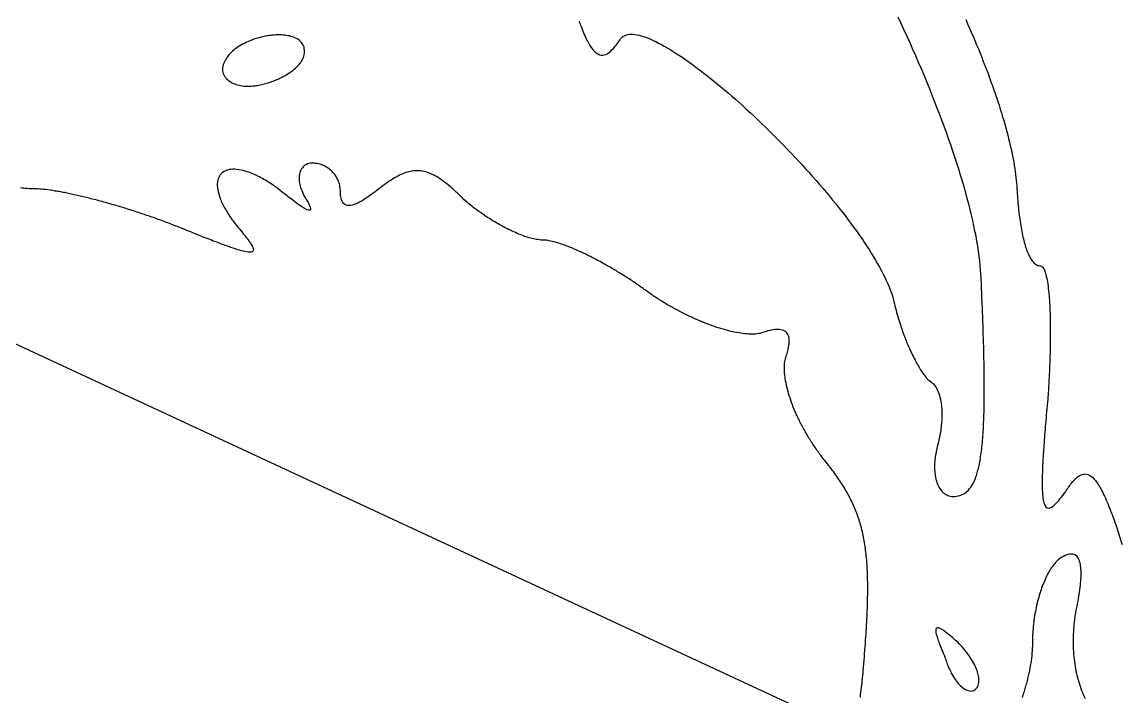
# Model space of a CAD drawing. Header units: metres. Extents: x 0 to 2740, y 0 to 1840.
# Drawn here: x 1705.8 to 2135, y 1031.8 to 1295 of the extents above; entities that cross this region are included whole.
import ezdxf

# ---------------------------------------------------------------- set-up
doc = ezdxf.new("R2010")
doc.units = ezdxf.units.M

msp = doc.modelspace()

# ---------------------------------------------------------------- linework, layer by layer
for points in [[(345.171624, 1800.357584), (2120, 976)], [(1923.002161, 1295.400597), (1923.255487, 1294.872899), (1923.491125, 1294.341625), (1923.708643, 1293.807111), (1923.907609, 1293.269693), (1924.149703, 1292.613598), (1924.447381, 1291.862346), (1924.742875, 1291.13975), (1925.036329, 1290.445714), (1925.327887, 1289.780142), (1925.617693, 1289.142938), (1925.905891, 1288.534006), (1926.192625, 1287.95325), (1926.478039, 1287.400574), (1926.762277, 1286.875882), (1927.045483, 1286.379078), (1927.327801, 1285.910066), (1927.609375, 1285.46875), (1927.890349, 1285.055034), (1928.311, 1284.486), (1928.731111, 1283.978526), (1929.151168, 1283.532288), (1929.571657, 1283.146962), (1929.993064, 1282.822224), (1930.557208, 1282.482928), (1931.125, 1282.25), (1931.697592, 1282.122672), (1932.276136, 1282.100176), (1932.861784, 1282.181744), (1933.455688, 1282.366608), (1934.059, 1282.654), (1934.518351, 1282.936366), (1934.984128, 1283.275648), (1935.456817, 1283.671522), (1935.936904, 1284.123664), (1936.424875, 1284.63175), (1936.921216, 1285.195456), (1937.257, 1285.602), (1937.596864, 1286.033024), (1937.940952, 1286.488432), (1938.289408, 1286.968128), (1938.642376, 1287.472016), (1939, 1288), (1939.323243, 1288.480147), (1939.692344, 1288.901176), (1940.106361, 1289.263969), (1940.564352, 1289.569408), (1941.065375, 1289.818375), (1941.608488, 1290.011752), (1942.192749, 1290.150421), (1942.817216, 1290.235264), (1943.480947, 1290.267163), (1944.183, 1290.247), (1944.922433, 1290.175657), (1945.698304, 1290.054016), (1946.509671, 1289.882959), (1947.355592, 1289.663368), (1948.235125, 1289.396125), (1949.147328, 1289.082112), (1950.091259, 1288.722211), (1951.065976, 1288.317304), (1952.070537, 1287.868273), (1953.104, 1287.376), (1954.165423, 1286.841367), (1955.253864, 1286.265256), (1956.368381, 1285.648549), (1957.508032, 1284.992128), (1958.671875, 1284.296875), (1959.858968, 1283.563672), (1961.068369, 1282.793401), (1962.299136, 1281.986944), (1963.550327, 1281.145183), (1964.821, 1280.269), (1966.110213, 1279.359277), (1967.417024, 1278.416896), (1968.740491, 1277.442739), (1970.079672, 1276.437688), (1971.433625, 1275.402625), (1972.801408, 1274.338432), (1974.182079, 1273.245991), (1975.574696, 1272.126184), (1976.978317, 1270.979893), (1978.392, 1269.808), (1979.814803, 1268.611387), (1981.245784, 1267.390936), (1982.684001, 1266.147529), (1984.128512, 1264.882048), (1985.578375, 1263.595375), (1987.032648, 1262.288392), (1988.490389, 1260.961981), (1989.950656, 1259.617024), (1991.412507, 1258.254403), (1992.875, 1256.875), (1994.337193, 1255.479697), (1995.798144, 1254.069376), (1997.256911, 1252.644919), (1998.712552, 1251.207208), (2000.164125, 1249.757125), (2001.610688, 1248.295552), (2003.051299, 1246.823371), (2004.485016, 1245.341464), (2005.910897, 1243.850713), (2007.328, 1242.352), (2008.735383, 1240.846207), (2010.132104, 1239.334216), (2011.517221, 1237.816909), (2012.889792, 1236.295168), (2014.248875, 1234.769875), (2015.593528, 1233.241912), (2016.922809, 1231.712161), (2018.235776, 1230.181504), (2019.531487, 1228.650823), (2020.809, 1227.121), (2022.067373, 1225.592917), (2023.305664, 1224.067456), (2024.522931, 1222.545499), (2025.718232, 1221.027928), (2026.890625, 1219.515625), (2028.039168, 1218.009472), (2029.162919, 1216.510351), (2030.260936, 1215.019144), (2031.332277, 1213.536733), (2032.376, 1212.064), (2033.391163, 1210.601827), (2034.376824, 1209.151096), (2035.332041, 1207.712689), (2036.255872, 1206.287488), (2037.147375, 1204.876375), (2038.005608, 1203.480232), (2038.829629, 1202.099941), (2039.618496, 1200.736384), (2040.371267, 1199.390443), (2041.087, 1198.063), (2041.764753, 1196.754937), (2042.403584, 1195.467136), (2043.002551, 1194.200479), (2043.560712, 1192.955848), (2044.077125, 1191.734125), (2044.550848, 1190.536192), (2044.980939, 1189.362931), (2045.366456, 1188.215224), (2045.706457, 1187.093953), (2046, 1186), (2046.184744, 1185.160088), (2046.378752, 1184.320704), (2046.581688, 1183.482376), (2046.793216, 1182.645632), (2047.013, 1181.811), (2047.240704, 1180.979008), (2047.475992, 1180.150184), (2047.718528, 1179.325056), (2047.967976, 1178.504152), (2048.224, 1177.688), (2048.486264, 1176.877128), (2048.754432, 1176.072064), (2049.028168, 1175.273336), (2049.307136, 1174.481472), (2049.591, 1173.697), (2049.879424, 1172.920448), (2050.172072, 1172.152344), (2050.468608, 1171.393216), (2050.768696, 1170.643592), (2051.072, 1169.904), (2051.378184, 1169.174968), (2051.686912, 1168.457024), (2051.997848, 1167.750696), (2052.310656, 1167.056512), (2052.625, 1166.375), (2052.940544, 1165.706688), (2053.256952, 1165.052104), (2053.573888, 1164.411776), (2053.891016, 1163.786232), (2054.208, 1163.176), (2054.524504, 1162.581608), (2054.840192, 1162.003584), (2055.154728, 1161.442456), (2055.467776, 1160.898752), (2055.779, 1160.373), (2056.088064, 1159.865728), (2056.394632, 1159.377464), (2056.698368, 1158.908736), (2056.998936, 1158.460072), (2057.296, 1158.032), (2057.589224, 1157.625048), (2058.021125, 1157.055375), (2058.442496, 1156.536192), (2058.852203, 1156.069281), (2059.249112, 1155.656424), (2059.632089, 1155.299403), (2060.1488, 1154.907608), (2060.5808, 1154.602112), (2060.9912, 1154.255144), (2061.38, 1153.868), (2061.7472, 1153.441976), (2062.0928, 1152.978368), (2062.4168, 1152.478472), (2062.7192, 1151.943584), (2063, 1151.375), (2063.2592, 1150.774016), (2063.4968, 1150.141928), (2063.7128, 1149.480032), (2063.9072, 1148.789624), (2064.08, 1148.072), (2064.1832, 1147.579104), (2064.2768, 1147.075072), (2064.3608, 1146.560288), (2064.4352, 1146.035136), (2064.5, 1145.5), (2064.5552, 1144.955264), (2064.6008, 1144.401312), (2064.6368, 1143.838528), (2064.6632, 1143.267296), (2064.68, 1142.688), (2064.6872, 1142.101024), (2064.6848, 1141.506752), (2064.6728, 1140.905568), (2064.6512, 1140.297856), (2064.62, 1139.684), (2064.5792, 1139.064384), (2064.5288, 1138.439392), (2064.4688, 1137.809408), (2064.3992, 1137.174816), (2064.32, 1136.536), (2064.2312, 1135.893344), (2064.1328, 1135.247232), (2064.0248, 1134.598048), (2063.9072, 1133.946176), (2063.78, 1133.292), (2063.6432, 1132.635904), (2063.4968, 1131.978272), (2063.3408, 1131.319488), (2063.1752, 1130.659936), (2063, 1130), (2062.827176, 1129.342456), (2062.668608, 1128.690048), (2062.524152, 1128.043112), (2062.393664, 1127.401984), (2062.277, 1126.767), (2062.174016, 1126.138496), (2062.084568, 1125.516808), (2062.008512, 1124.902272), (2061.945704, 1124.295224), (2061.896, 1123.696), (2061.859256, 1123.104936), (2061.835328, 1122.522368), (2061.824072, 1121.948632), (2061.825344, 1121.384064), (2061.839, 1120.829), (2061.864896, 1120.283776), (2061.902888, 1119.748728), (2061.952832, 1119.224192), (2062.014584, 1118.710504), (2062.088, 1118.208), (2062.219679, 1117.475949), (2062.376792, 1116.770952), (2062.558853, 1116.094143), (2062.765376, 1115.446656), (2062.995875, 1114.829625), (2063.249864, 1114.244184), (2063.526857, 1113.691467), (2063.826368, 1113.172608), (2064.147911, 1112.688741), (2064.491, 1112.241), (2064.855149, 1111.830519), (2065.239872, 1111.458432), (2065.644683, 1111.125873), (2066.069096, 1110.833976), (2066.512625, 1110.583875), (2066.974784, 1110.376704), (2067.455087, 1110.213597), (2067.953048, 1110.095688), (2068.468181, 1110.024111), (2069, 1110), (2069.70804, 1110.023024), (2070.39232, 1110.092992), (2071.05308, 1110.211248), (2071.69056, 1110.379136), (2072.305, 1110.598), (2072.89664, 1110.869184), (2073.46572, 1111.194032), (2074.01248, 1111.573888), (2074.53716, 1112.010096), (2075.04, 1112.504), (2075.52124, 1113.056944), (2075.98112, 1113.670272), (2076.41988, 1114.345328), (2076.83776, 1115.083456), (2077.235, 1115.886), (2077.61184, 1116.754304), (2077.96852, 1117.689712), (2078.139375, 1118.183), (2078.30528, 1118.693568), (2078.466265, 1119.221584), (2078.62236, 1119.767216), (2078.773595, 1120.330632), (2078.92, 1120.912), (2079.061605, 1121.511488), (2079.19844, 1122.129264), (2079.330535, 1122.765496), (2079.45792, 1123.420352), (2079.580625, 1124.094), (2079.69868, 1124.786608), (2079.812115, 1125.498344), (2079.92096, 1126.229376), (2080.025245, 1126.979872), (2080.125, 1127.75), (2080.220255, 1128.539928), (2080.31104, 1129.349824), (2080.397385, 1130.179856), (2080.47932, 1131.030192), (2080.556875, 1131.901), (2080.63008, 1132.792448), (2080.698965, 1133.704704), (2080.76356, 1134.637936), (2080.823895, 1135.592312), (2080.88, 1136.568), (2080.931905, 1137.565168), (2080.97964, 1138.583984), (2081.023235, 1139.624616), (2081.06272, 1140.687232), (2081.098125, 1141.772), (2081.12948, 1142.879088), (2081.156815, 1144.008664), (2081.18016, 1145.160896), (2081.199545, 1146.335952), (2081.215, 1147.534), (2081.226555, 1148.755208), (2081.23424, 1149.999744), (2081.238085, 1151.267776), (2081.23812, 1152.559472), (2081.234375, 1153.875), (2081.22688, 1155.214528), (2081.215665, 1156.578224), (2081.20076, 1157.966256), (2081.182195, 1159.378792), (2081.16, 1160.816), (2081.134205, 1162.278048), (2081.10484, 1163.765104), (2081.071935, 1165.277336), (2081.03552, 1166.814912), (2080.995625, 1168.378), (2080.95228, 1169.966768), (2080.905515, 1171.581384), (2080.85536, 1173.222016), (2080.801845, 1174.888832), (2080.745, 1176.582), (2080.684855, 1178.301688), (2080.62144, 1180.048064), (2080.554785, 1181.821296), (2080.48492, 1183.621552), (2080.411875, 1185.449), (2080.33568, 1187.303808), (2080.256365, 1189.186144), (2080.17396, 1191.096176), (2080.088495, 1193.034072), (2080, 1195), (2079.921194, 1196.671717), (2079.805152, 1198.386136), (2079.652438, 1200.142159), (2079.463616, 1201.938688), (2079.23925, 1203.774625), (2078.979904, 1205.648872), (2078.686142, 1207.560331), (2078.358528, 1209.507904), (2077.997626, 1211.490493), (2077.604, 1213.507), (2077.178214, 1215.556327), (2076.720832, 1217.637376), (2076.232418, 1219.749049), (2075.713536, 1221.890248), (2075.16475, 1224.059875), (2074.586624, 1226.256832), (2073.979722, 1228.480021), (2073.344608, 1230.728344), (2072.681846, 1233.000703), (2071.992, 1235.296), (2071.275634, 1237.613137), (2070.533312, 1239.951016), (2069.765598, 1242.308539), (2068.973056, 1244.684608), (2068.15625, 1247.078125), (2067.315744, 1249.487992), (2066.452102, 1251.913111), (2065.565888, 1254.352384), (2064.657666, 1256.804713), (2063.728, 1259.269), (2062.777454, 1261.744147), (2061.806592, 1264.229056), (2060.815978, 1266.722629), (2059.806176, 1269.223768), (2058.77775, 1271.731375), (2057.731264, 1274.244352), (2056.667282, 1276.761601), (2055.586368, 1279.282024), (2054.489086, 1281.804523), (2053.376, 1284.328), (2052.247674, 1286.851357), (2051.104672, 1289.373496), (2049.947558, 1291.893319), (2048.776896, 1294.409728), (2047.59325, 1296.921625)], [(2074.003474, 1295.948445), (2074.735568, 1294.30804), (2075.45775, 1292.669375), (2076.169792, 1291.03296), (2076.871466, 1289.399305), (2077.562544, 1287.76892), (2078.242798, 1286.142315), (2078.912, 1284.52), (2079.569922, 1282.902485), (2080.216336, 1281.29028), (2080.851014, 1279.683895), (2081.473728, 1278.08384), (2082.08425, 1276.490625), (2082.682352, 1274.90476), (2083.267806, 1273.326755), (2083.840384, 1271.75712), (2084.399858, 1270.196365), (2084.946, 1268.645), (2085.478582, 1267.103535), (2085.997376, 1265.57248), (2086.502154, 1264.052345), (2086.992688, 1262.54364), (2087.46875, 1261.046875), (2087.930112, 1259.56256), (2088.376546, 1258.091205), (2088.807824, 1256.63332), (2089.223718, 1255.189415), (2089.624, 1253.76), (2090.008442, 1252.345585), (2090.376816, 1250.94668), (2090.728894, 1249.563795), (2091.064448, 1248.19744), (2091.38325, 1246.848125), (2091.685072, 1245.51636), (2091.969686, 1244.202655), (2092.236864, 1242.90752), (2092.486378, 1241.631465), (2092.718, 1240.375), (2092.931502, 1239.138635), (2093.126656, 1237.92288), (2093.303234, 1236.728245), (2093.461008, 1235.55524), (2093.59975, 1234.404375), (2093.719232, 1233.27616), (2093.819226, 1232.171105), (2093.899504, 1231.08972), (2093.959838, 1230.032515), (2094, 1229), (2094.0624, 1228.04368), (2094.1296, 1227.09504), (2094.2016, 1226.15456), (2094.2784, 1225.22272), (2094.36, 1224.3), (2094.4464, 1223.38688), (2094.5376, 1222.48384), (2094.6336, 1221.59136), (2094.7344, 1220.70992), (2094.84, 1219.84), (2094.9504, 1218.98208), (2095.0656, 1218.13664), (2095.1856, 1217.30416), (2095.3104, 1216.48512), (2095.44, 1215.68), (2095.5744, 1214.88928), (2095.7136, 1214.11344), (2095.8576, 1213.35296), (2096.0064, 1212.60832), (2096.16, 1211.88), (2096.3184, 1211.16848), (2096.4816, 1210.47424), (2096.6496, 1209.79776), (2096.8224, 1209.13952), (2097, 1208.5), (2097.1824, 1207.87968), (2097.3696, 1207.27904), (2097.5616, 1206.69856), (2097.7584, 1206.13872), (2097.96, 1205.6), (2098.1664, 1205.08288), (2098.3776, 1204.58784), (2098.5936, 1204.11536), (2098.8144, 1203.66592), (2099.1546, 1203.03601), (2099.5056, 1202.46064), (2099.8674, 1201.94143), (2100.24, 1201.48), (2100.6234, 1201.07797), (2101.0176, 1200.73696), (2101.56, 1200.38), (2102.1216, 1200.13824), (2102.7024, 1200.01552), (2103.2364, 1199.97136), (2103.6876, 1199.74512), (2104.11, 1199.3), (2104.4079, 1198.82714), (2104.6896, 1198.23872), (2104.9551, 1197.53798), (2105.1231, 1197.01002), (2105.2839, 1196.43454), (2105.4375, 1195.8125), (2105.5839, 1195.14486), (2105.7231, 1194.43258), (2105.8551, 1193.67662), (2105.9799, 1192.87794), (2106.0975, 1192.0375), (2106.2079, 1191.15626), (2106.3111, 1190.23518), (2106.4071, 1189.27522), (2106.4959, 1188.27734), (2106.5376, 1187.76448), (2106.5775, 1187.2425), (2106.6156, 1186.71152), (2106.6519, 1186.17166), (2106.6864, 1185.62304), (2106.7191, 1185.06578), (2106.75, 1184.5), (2106.7791, 1183.92582), (2106.8064, 1183.34336), (2106.8319, 1182.75274), (2106.8556, 1182.15408), (2106.8775, 1181.5475), (2106.8976, 1180.93312), (2106.9159, 1180.31106), (2106.9324, 1179.68144), (2106.9471, 1179.04438), (2106.96, 1178.4), (2106.9711, 1177.74842), (2106.9804, 1177.08976), (2106.9879, 1176.42414), (2106.9936, 1175.75168), (2106.9975, 1175.0725), (2106.9996, 1174.38672), (2106.9999, 1173.69446), (2106.9984, 1172.99584), (2106.9951, 1172.29098), (2106.99, 1171.58), (2106.9831, 1170.86302), (2106.9744, 1170.14016), (2106.9639, 1169.41154), (2106.9516, 1168.67728), (2106.9375, 1167.9375), (2106.9216, 1167.19232), (2106.9039, 1166.44186), (2106.8844, 1165.68624), (2106.8631, 1164.92558), (2106.84, 1164.16), (2106.8151, 1163.38962), (2106.7884, 1162.61456), (2106.7599, 1161.83494), (2106.7296, 1161.05088), (2106.6975, 1160.2625), (2106.6636, 1159.46992), (2106.6279, 1158.67326), (2106.5904, 1157.87264), (2106.5511, 1157.06818), (2106.51, 1156.26), (2106.4671, 1155.44822), (2106.4224, 1154.63296), (2106.3759, 1153.81434), (2106.3276, 1152.99248), (2106.2775, 1152.1675), (2106.2256, 1151.33952), (2106.1719, 1150.50866), (2106.1164, 1149.67504), (2106.0591, 1148.83878), (2106, 1148), (2105.881504, 1146.720785), (2105.766032, 1145.46308), (2105.653608, 1144.226795), (2105.544256, 1143.01184), (2105.438, 1141.818125), (2105.334864, 1140.64556), (2105.234872, 1139.494055), (2105.138048, 1138.36352), (2105.044416, 1137.253865), (2104.954, 1136.165), (2104.866824, 1135.096835), (2104.782912, 1134.04928), (2104.702288, 1133.022245), (2104.624976, 1132.01564), (2104.551, 1131.029375), (2104.480384, 1130.06336), (2104.413152, 1129.117505), (2104.349328, 1128.19172), (2104.288936, 1127.285915), (2104.232, 1126.4), (2104.178544, 1125.533885), (2104.128592, 1124.68748), (2104.082168, 1123.860695), (2104.039296, 1123.05344), (2104, 1122.265625), (2103.964304, 1121.49716), (2103.932232, 1120.747955), (2103.903808, 1120.01792), (2103.879056, 1119.306965), (2103.858, 1118.615), (2103.840664, 1117.941935), (2103.827072, 1117.28768), (2103.817248, 1116.652145), (2103.811216, 1116.03524), (2103.809, 1115.436875), (2103.810624, 1114.85696), (2103.816112, 1114.295405), (2103.825488, 1113.75212), (2103.838776, 1113.227015), (2103.856, 1112.72), (2103.902352, 1111.75988), (2103.964736, 1110.87104), (2104.043344, 1110.05276), (2104.138368, 1109.30432), (2104.25, 1108.625), (2104.378432, 1108.01408), (2104.523856, 1107.47084), (2104.686464, 1106.99456), (2104.963016, 1106.404115), (2105.279312, 1105.96028), (2105.763984, 1105.59236), (2106.322, 1105.475), (2106.954896, 1105.60244), (2107.479632, 1105.855205), (2108.048, 1106.24), (2108.451472, 1106.56868), (2108.874816, 1106.95424), (2109.318224, 1107.39596), (2109.781888, 1107.89312), (2110.266, 1108.445), (2110.770752, 1109.05088), (2111.296336, 1109.71004), (2111.842944, 1110.42176), (2112.410768, 1111.18532), (2113, 1112), (2113.328225, 1112.501843), (2113.653, 1112.987144), (2113.974475, 1113.455561), (2114.2928, 1113.906752), (2114.608125, 1114.340375), (2114.9206, 1114.756088), (2115.230375, 1115.153549), (2115.842425, 1115.892347), (2116.445475, 1116.554033), (2117.040725, 1117.135871), (2117.629375, 1117.635125), (2118.212625, 1118.049059), (2118.791675, 1118.374937), (2119.367725, 1118.610023), (2119.941975, 1118.751581), (2120.515625, 1118.796875), (2121.089875, 1118.743169), (2121.665925, 1118.587727), (2122.244975, 1118.327813), (2122.828225, 1117.960691), (2123.416875, 1117.483625), (2124.012125, 1116.893879), (2124.615175, 1116.188717), (2124.92, 1115.792), (2125.227225, 1115.365403), (2125.537, 1114.908584), (2125.849475, 1114.421201), (2126.1648, 1113.902912), (2126.483125, 1113.353375), (2126.8046, 1112.772248), (2127.129375, 1112.159189), (2127.4576, 1111.513856), (2127.789425, 1110.835907), (2128.125, 1110.125), (2128.464475, 1109.380793), (2128.808, 1108.602944), (2129.155725, 1107.791111), (2129.5078, 1106.944952), (2129.864375, 1106.064125), (2130.2256, 1105.148288), (2130.591625, 1104.197099), (2130.9626, 1103.210216), (2131.338675, 1102.187297), (2131.72, 1101.128), (2132.106725, 1100.031983), (2132.499, 1098.898904), (2132.896975, 1097.728421), (2133.3008, 1096.520192), (2133.710625, 1095.273875), (2134.1266, 1093.989128), (2134.548875, 1092.665609), (2134.9776, 1091.302976)], [(2032.872786, 1031.803275), (2032.986, 1032.725), (2033.097174, 1033.648225), (2033.206272, 1034.5728), (2033.313258, 1035.498575), (2033.418096, 1036.4254), (2033.52075, 1037.353125), (2033.621184, 1038.2816), (2033.719362, 1039.210675), (2033.815248, 1040.1402), (2033.908806, 1041.070025), (2034, 1042), (2034.118191, 1043.40014), (2034.232728, 1044.78072), (2034.343557, 1046.14198), (2034.450624, 1047.48416), (2034.553875, 1048.8075), (2034.653256, 1050.11224), (2034.748713, 1051.39862), (2034.840192, 1052.66688), (2034.927639, 1053.91726), (2035.011, 1055.15), (2035.090221, 1056.36534), (2035.165248, 1057.56352), (2035.236027, 1058.74478), (2035.302504, 1059.90936), (2035.364625, 1061.0575), (2035.422336, 1062.18944), (2035.475583, 1063.30542), (2035.524312, 1064.40568), (2035.568469, 1065.49046), (2035.608, 1066.56), (2035.642851, 1067.61454), (2035.672968, 1068.65432), (2035.698297, 1069.67958), (2035.718784, 1070.69056), (2035.734375, 1071.6875), (2035.745016, 1072.67064), (2035.750653, 1073.64022), (2035.751232, 1074.59648), (2035.746699, 1075.53966), (2035.737, 1076.47), (2035.722081, 1077.38774), (2035.701888, 1078.29312), (2035.676367, 1079.18638), (2035.645464, 1080.06776), (2035.609125, 1080.9375), (2035.567296, 1081.79584), (2035.519923, 1082.64302), (2035.466952, 1083.47928), (2035.408329, 1084.30486), (2035.344, 1085.12), (2035.273911, 1085.92494), (2035.198008, 1086.71992), (2035.116237, 1087.50518), (2035.028544, 1088.28096), (2034.934875, 1089.0475), (2034.835176, 1089.80504), (2034.729393, 1090.55382), (2034.617472, 1091.29408), (2034.499359, 1092.02606), (2034.375, 1092.75), (2034.244341, 1093.46614), (2034.107328, 1094.17472), (2033.963907, 1094.87598), (2033.814024, 1095.57016), (2033.657625, 1096.2575), (2033.494656, 1096.93824), (2033.325063, 1097.61262), (2033.148792, 1098.28088), (2032.965789, 1098.94326), (2032.776, 1099.6), (2032.579371, 1100.25134), (2032.375848, 1100.89752), (2032.165377, 1101.53878), (2031.947904, 1102.17536), (2031.723375, 1102.8075), (2031.491736, 1103.43544), (2031.252933, 1104.05942), (2031.006912, 1104.67968), (2030.753619, 1105.29646), (2030.493, 1105.91), (2030.225001, 1106.52054), (2029.949568, 1107.12832), (2029.666647, 1107.73358), (2029.376184, 1108.33656), (2029.078125, 1108.9375), (2028.772416, 1109.53664), (2028.459003, 1110.13422), (2028.137832, 1110.73048), (2027.808849, 1111.32566), (2027.472, 1111.92), (2027.127231, 1112.51374), (2026.774488, 1113.10712), (2026.413717, 1113.70038), (2026.044864, 1114.29376), (2025.667875, 1114.8875), (2025.282696, 1115.48184), (2024.889273, 1116.07702), (2024.487552, 1116.67328), (2024.077479, 1117.27086), (2023.659, 1117.87), (2023.232061, 1118.47094), (2022.796608, 1119.07392), (2022.352587, 1119.67918), (2021.899944, 1120.28696), (2021.438625, 1120.8975), (2020.968576, 1121.51104), (2020.489743, 1122.12782), (2020.002072, 1122.74808), (2019.505509, 1123.37206), (2019, 1124), (2018.641803, 1124.450887), (2018.287224, 1124.903496), (2017.936281, 1125.357749), (2017.588992, 1125.813568), (2017.245375, 1126.270875), (2016.905448, 1126.729592), (2016.569229, 1127.189641), (2016.236736, 1127.650944), (2015.907987, 1128.113423), (2015.583, 1128.577), (2015.261793, 1129.041597), (2014.944384, 1129.507136), (2014.630791, 1129.973539), (2014.321032, 1130.440728), (2014.015125, 1130.908625), (2013.713088, 1131.377152), (2013.414939, 1131.846231), (2013.120696, 1132.315784), (2012.830377, 1132.785733), (2012.544, 1133.256), (2012.261583, 1133.726507), (2011.983144, 1134.197176), (2011.708701, 1134.667929), (2011.438272, 1135.138688), (2011.171875, 1135.609375), (2010.909528, 1136.079912), (2010.651249, 1136.550221), (2010.397056, 1137.020224), (2010.146967, 1137.489843), (2009.901, 1137.959), (2009.659173, 1138.427617), (2009.421504, 1138.895616), (2009.188011, 1139.362919), (2008.958712, 1139.829448), (2008.733625, 1140.295125), (2008.512768, 1140.759872), (2008.296159, 1141.223611), (2008.083816, 1141.686264), (2007.875757, 1142.147753), (2007.672, 1142.608), (2007.472563, 1143.066927), (2007.086721, 1143.980509), (2006.718375, 1144.887875), (2006.367669, 1145.788401), (2006.034747, 1146.681463), (2005.719753, 1147.566437), (2005.422831, 1148.442699), (2005.144125, 1149.309625), (2004.883779, 1150.166591), (2004.641937, 1151.012973), (2004.418743, 1151.848147), (2004.214341, 1152.671489), (2004.028875, 1153.482375), (2003.862489, 1154.280181), (2003.715327, 1155.064283), (2003.587533, 1155.834057), (2003.479251, 1156.588879), (2003.390625, 1157.328125), (2003.321799, 1158.051171), (2003.272917, 1158.757393), (2003.244123, 1159.446167), (2003.235561, 1160.116869), (2003.247375, 1160.768875), (2003.279709, 1161.401561), (2003.332707, 1162.014303), (2003.406513, 1162.606477), (2003.501271, 1163.177459), (2003.617125, 1163.726625), (2003.754219, 1164.253351), (2003.912697, 1164.757013), (2004.0882, 1165.2682), (2004.2538, 1165.7938), (2004.405, 1166.305), (2004.5418, 1166.8018), (2004.72, 1167.52), (2004.8658, 1168.2058), (2004.9792, 1168.8592), (2005.0602, 1169.4802), (2005.1088, 1170.0688), (2005.125, 1170.625), (2005.1088, 1171.1488), (2005.0368, 1171.7968), (2004.9072, 1172.3872), (2004.72, 1172.92), (2004.4752, 1173.3952), (2004.1728, 1173.8128), (2003.8128, 1174.1728), (2003.3952, 1174.4752), (2002.92, 1174.72), (2002.3872, 1174.9072), (2001.7968, 1175.0368), (2001.1488, 1175.1088), (2000.625, 1175.125), (2000.0688, 1175.1088), (1999.4802, 1175.0602), (1998.8592, 1174.9792), (1998.2058, 1174.8658), (1997.52, 1174.72), (1996.8018, 1174.5418), (1996.305, 1174.405), (1995.7938, 1174.2538), (1995.2682, 1174.0882), (1994.756416, 1173.912994), (1994.248032, 1173.756838), (1993.712, 1173.62425), (1993.149088, 1173.514942), (1992.560064, 1173.428626), (1991.945696, 1173.365014), (1991.306752, 1173.323818), (1990.644, 1173.30475), (1989.958208, 1173.307522), (1989.250144, 1173.331846), (1988.520576, 1173.377434), (1987.770272, 1173.443998), (1987, 1173.53125), (1986.210528, 1173.638902), (1985.402624, 1173.766666), (1984.577056, 1173.914254), (1983.734592, 1174.081378), (1982.876, 1174.26775), (1982.002048, 1174.473082), (1981.113504, 1174.697086), (1980.211136, 1174.939474), (1979.295712, 1175.199958), (1978.368, 1175.47825), (1977.428768, 1175.774062), (1976.478784, 1176.087106), (1976, 1176.25), (1975.518816, 1176.417094), (1975.035328, 1176.588352), (1974.549632, 1176.763738), (1974.061824, 1176.943216), (1973.572, 1177.12675), (1973.080256, 1177.314304), (1972.586688, 1177.505842), (1972.091392, 1177.701328), (1971.594464, 1177.900726), (1971.096, 1178.104), (1970.596096, 1178.311114), (1970.094848, 1178.522032), (1969.592352, 1178.736718), (1969.088704, 1178.955136), (1968.584, 1179.17725), (1968.078336, 1179.403024), (1967.571808, 1179.632422), (1967.064512, 1179.865408), (1966.556544, 1180.101946), (1966.048, 1180.342), (1965.538976, 1180.585534), (1965.029568, 1180.832512), (1964.519872, 1181.082898), (1964.009984, 1181.336656), (1963.5, 1181.59375), (1962.990016, 1181.854144), (1962.480128, 1182.117802), (1961.970432, 1182.384688), (1961.461024, 1182.654766), (1960.952, 1182.928), (1960.443456, 1183.204354), (1959.935488, 1183.483792), (1959.428192, 1183.766278), (1958.921664, 1184.051776), (1958.416, 1184.34025), (1957.911296, 1184.631664), (1957.407648, 1184.925982), (1956.905152, 1185.223168), (1956.403904, 1185.523186), (1955.904, 1185.826), (1955.405536, 1186.131574), (1954.908608, 1186.439872), (1954.413312, 1186.750858), (1953.919744, 1187.064496), (1953.428, 1187.38075), (1952.938176, 1187.699584), (1952.450368, 1188.020962), (1951.964672, 1188.344848), (1951.481184, 1188.671206), (1951, 1189), (1950.519115, 1189.359094), (1950.03652, 1189.716352), (1949.552305, 1190.071738), (1949.06656, 1190.425216), (1948.579375, 1190.77675), (1948.09084, 1191.126304), (1947.601045, 1191.473842), (1947.11008, 1191.819328), (1946.618035, 1192.162726), (1946.125, 1192.504), (1945.631065, 1192.843114), (1945.13632, 1193.180032), (1944.640855, 1193.514718), (1944.14476, 1193.847136), (1943.648125, 1194.17725), (1943.15104, 1194.505024), (1942.653595, 1194.830422), (1942.15588, 1195.153408), (1941.657985, 1195.473946), (1941.16, 1195.792), (1940.662015, 1196.107534), (1940.16412, 1196.420512), (1939.666405, 1196.730898), (1939.16896, 1197.038656), (1938.671875, 1197.34375), (1938.17524, 1197.646144), (1937.679145, 1197.945802), (1937.18368, 1198.242688), (1936.688935, 1198.536766), (1936.195, 1198.828), (1935.701965, 1199.116354), (1935.20992, 1199.401792), (1934.718955, 1199.684278), (1934.22916, 1199.963776), (1933.740625, 1200.24025), (1933.25344, 1200.513664), (1932.767695, 1200.783982), (1932.28348, 1201.051168), (1931.800885, 1201.315186), (1931.32, 1201.576), (1930.840915, 1201.833574), (1930.36372, 1202.087872), (1929.888505, 1202.338858), (1929.41536, 1202.586496), (1928.944375, 1202.83075), (1928.47564, 1203.071584), (1928.009245, 1203.308962), (1927.54528, 1203.542848), (1927.083835, 1203.773206), (1926.625, 1204), (1926.168865, 1204.223194), (1925.71552, 1204.442752), (1924.81756, 1204.870816), (1923.93184, 1205.283904), (1923.05908, 1205.681728), (1922.2, 1206.064), (1921.35532, 1206.430432), (1920.52576, 1206.780736), (1919.71204, 1207.114624), (1918.91488, 1207.431808), (1918.135, 1207.732), (1917.37312, 1208.014912), (1916.62996, 1208.280256), (1915.90624, 1208.527744), (1915.20268, 1208.757088), (1914.52, 1208.968), (1913.85892, 1209.160192), (1913.22016, 1209.333376), (1912.60444, 1209.487264), (1912.01248, 1209.621568), (1911.445, 1209.736), (1910.90272, 1209.830272), (1910.38636, 1209.904096), (1909.661995, 1209.975862), (1909, 1210), (1908.351397, 1210.018765), (1907.666776, 1210.07452), (1906.947919, 1210.166455), (1906.450541, 1210.247445), (1905.939267, 1210.343915), (1905.414625, 1210.455625), (1904.877143, 1210.582335), (1904.327349, 1210.723805), (1903.765771, 1210.879795), (1903.192937, 1211.050065), (1902.609375, 1211.234375), (1902.015613, 1211.432485), (1901.412179, 1211.644155), (1900.799601, 1211.869145), (1900.178407, 1212.107215), (1899.549125, 1212.358125), (1898.912283, 1212.621635), (1898.268409, 1212.897505), (1897.618031, 1213.185495), (1896.961677, 1213.485365), (1896.299875, 1213.796875), (1895.633153, 1214.119785), (1894.962039, 1214.453855), (1894.287061, 1214.798845), (1893.608747, 1215.154515), (1892.927625, 1215.520625), (1892.244223, 1215.896935), (1891.559069, 1216.283205), (1890.872691, 1216.679195), (1890.185617, 1217.084665), (1889.498375, 1217.499375), (1888.811493, 1217.923085), (1888.125499, 1218.355555), (1887.440921, 1218.796545), (1886.758287, 1219.245815), (1886.078125, 1219.703125), (1885.400963, 1220.168235), (1884.727329, 1220.640905), (1884.057751, 1221.120895), (1883.392757, 1221.607965), (1882.732875, 1222.101875), (1882.078633, 1222.602385), (1881.430559, 1223.109255), (1880.789181, 1223.622245), (1880.155027, 1224.141115), (1879.528625, 1224.665625), (1878.910503, 1225.195535), (1878.301189, 1225.730605), (1877.582385, 1226.415804), (1877.16948, 1226.823232), (1876.761195, 1227.222308), (1876.35744, 1227.613056), (1875.958125, 1227.9955), (1875.56316, 1228.369664), (1875.172455, 1228.735572), (1874.78592, 1229.093248), (1874.403465, 1229.442716), (1874.025, 1229.784), (1873.650435, 1230.117124), (1872.912645, 1230.758988), (1872.189375, 1231.3685), (1871.479905, 1231.945852), (1870.783515, 1232.491236), (1870.099485, 1233.004844), (1869.427095, 1233.486868), (1868.765625, 1233.9375), (1868.114355, 1234.356932), (1867.472565, 1234.745356), (1866.839535, 1235.102964), (1866.214545, 1235.429948), (1865.596875, 1235.7265), (1864.985805, 1235.992812), (1864.380615, 1236.229076), (1863.780585, 1236.435484), (1863.184995, 1236.612228), (1862.593125, 1236.7595), (1862.004255, 1236.877492), (1861.417665, 1236.966396), (1860.832635, 1237.026404), (1860.248445, 1237.057708), (1859.664375, 1237.0605), (1859.079705, 1237.034972), (1858.493715, 1236.981316), (1857.905685, 1236.899724), (1857.314895, 1236.790388), (1856.720625, 1236.6535), (1856.122155, 1236.489252), (1855.518765, 1236.297836), (1854.909735, 1236.079444), (1854.294345, 1235.834268), (1853.671875, 1235.5625), (1853.041605, 1235.264332), (1852.402815, 1234.939956), (1851.754785, 1234.589564), (1851.096795, 1234.213348), (1850.428125, 1233.8115), (1849.748055, 1233.384212), (1849.055865, 1232.931676), (1848.350835, 1232.454084), (1847.632245, 1231.951628), (1846.899375, 1231.4245), (1846.151505, 1230.872892), (1845.387915, 1230.296996), (1844.7015, 1229.762102), (1844.1135, 1229.298954), (1843.5375, 1228.85275), (1842.9735, 1228.423586), (1842.4215, 1228.011558), (1841.8815, 1227.616762), (1841.3535, 1227.239294), (1840.8375, 1226.87925), (1840.3335, 1226.536726), (1839.8415, 1226.211818), (1839.3615, 1225.904622), (1838.8935, 1225.615234), (1838.4375, 1225.34375), (1837.9935, 1225.090266), (1837.35, 1224.744), (1836.7335, 1224.438774), (1836.144, 1224.174912), (1835.5815, 1223.952738), (1835.046, 1223.772576), (1834.5375, 1223.63475), (1833.9015, 1223.517398), (1833.3135, 1223.476654), (1832.7735, 1223.513286), (1832.2815, 1223.628062), (1831.734, 1223.882592), (1831.2615, 1224.261922), (1830.9375, 1224.65625), (1830.6615, 1225.132178), (1830.4335, 1225.690474), (1830.2535, 1226.331906), (1830.15, 1226.868), (1830.0735, 1227.451614), (1830.024, 1228.083072), (1830.0015, 1228.762698), (1829.994032, 1229.358768), (1829.963, 1229.892), (1829.906048, 1230.418752), (1829.823824, 1230.938376), (1829.716976, 1231.450224), (1829.586152, 1231.953648), (1829.432, 1232.448), (1829.255168, 1232.932632), (1829.056304, 1233.406896), (1828.836056, 1233.870144), (1828.595072, 1234.321728), (1828.334, 1234.761), (1828.053488, 1235.187312), (1827.754184, 1235.600016), (1827.436736, 1235.998464), (1827.101792, 1236.382008), (1826.75, 1236.75), (1826.382008, 1237.101792), (1825.998464, 1237.436736), (1825.600016, 1237.754184), (1825.187312, 1238.053488), (1824.761, 1238.334), (1824.321728, 1238.595072), (1823.870144, 1238.836056), (1823.406896, 1239.056304), (1822.932632, 1239.255168), (1822.448, 1239.432), (1821.953648, 1239.586152), (1821.450224, 1239.716976), (1820.938376, 1239.823824), (1820.418752, 1239.906048), (1819.892, 1239.963), (1819.358768, 1239.994032), (1818.850903, 1239.998205), (1818.272875, 1239.955625), (1817.725087, 1239.857845), (1817.208691, 1239.706785), (1816.724839, 1239.504365), (1816.274683, 1239.252505), (1815.859375, 1238.953125), (1815.480067, 1238.608145), (1815.137911, 1238.219485), (1814.834059, 1237.789065), (1814.569663, 1237.318805), (1814.345875, 1236.810625), (1814.163847, 1236.266445), (1814.024731, 1235.688185), (1813.929679, 1235.077765), (1813.879843, 1234.437105), (1813.876375, 1233.768125), (1813.904896, 1233.24896), (1813.960633, 1232.715755), (1814.044072, 1232.16932), (1814.155699, 1231.610465), (1814.296, 1231.04), (1814.465461, 1230.458735), (1814.664568, 1229.86748), (1814.893807, 1229.267045), (1815.153664, 1228.65824), (1815.444625, 1228.041875), (1815.767176, 1227.41876), (1816.1476, 1226.762699), (1816.4284, 1226.304273), (1816.69, 1225.867375), (1817.0464, 1225.252288), (1817.3596, 1224.685369), (1817.6296, 1224.166456), (1817.8564, 1223.695387), (1818.0916, 1223.141439), (1818.2776, 1222.567624), (1818.3424, 1222.052032), (1818.0664, 1221.608712), (1817.5, 1221.625), (1816.99, 1221.801125), (1816.4956, 1222.033321), (1815.9244, 1222.346253), (1815.4456, 1222.633704), (1814.9236, 1222.966191), (1814.3584, 1223.343552), (1813.75, 1223.765625), (1813.3204, 1224.071767), (1812.8716, 1224.397661), (1812.4036, 1224.743259), (1811.9164, 1225.108513), (1811.41, 1225.493375), (1810.8844, 1225.897797), (1810.3396, 1226.321731), (1809.7756, 1226.765129), (1809.1924, 1227.227943), (1808.59, 1227.710125), (1807.9684, 1228.211627), (1807.3276, 1228.732401), (1806.343019, 1229.501916), (1805.692152, 1229.987728), (1805.047513, 1230.457532), (1804.409216, 1230.911424), (1803.777375, 1231.3495), (1803.152104, 1231.771856), (1802.533517, 1232.178588), (1801.921728, 1232.569792), (1801.316851, 1232.945564), (1800.719, 1233.306), (1800.128289, 1233.651196), (1799.544832, 1233.981248), (1798.968743, 1234.296252), (1798.400136, 1234.596304), (1797.839125, 1234.8815), (1797.285824, 1235.151936), (1796.740347, 1235.407708), (1796.202808, 1235.648912), (1795.673321, 1235.875644), (1795.152, 1236.088), (1794.638959, 1236.286076), (1794.134312, 1236.469968), (1793.638173, 1236.639772), (1793.150656, 1236.795584), (1792.201944, 1237.065616), (1791.289088, 1237.280832), (1790.413, 1237.442), (1789.574592, 1237.549888), (1788.774776, 1237.605264), (1788.014464, 1237.608896), (1787.294568, 1237.561552), (1786.616, 1237.464), (1785.979672, 1237.317008), (1785.386496, 1237.121344), (1784.837384, 1236.877776), (1784.333248, 1236.587072), (1783.875, 1236.25), (1783.463552, 1235.867328), (1783.099816, 1235.439824), (1782.784704, 1234.968256), (1782.519128, 1234.453392), (1782.304, 1233.896), (1782.140232, 1233.296848), (1782.028736, 1232.656704), (1781.970424, 1231.976336), (1781.966208, 1231.256512), (1782.017, 1230.498), (1782.123712, 1229.701568), (1782.287256, 1228.867984), (1782.508544, 1227.998016), (1782.788488, 1227.092432), (1783.128, 1226.152), (1783.320379, 1225.668956), (1783.527992, 1225.177488), (1783.750953, 1224.677692), (1783.989376, 1224.169664), (1784.243375, 1223.6535), (1784.513064, 1223.129296), (1784.798557, 1222.597148), (1785.099968, 1222.057152), (1785.417411, 1221.509404), (1785.751, 1220.954), (1786.100849, 1220.391036), (1786.467072, 1219.820608), (1786.849783, 1219.242812), (1787.249096, 1218.657744), (1787.665125, 1218.0655), (1788.097984, 1217.466176), (1788.547787, 1216.859868), (1789.014648, 1216.246672), (1789.498681, 1215.626684), (1790, 1215), (1790.326083, 1214.6139), (1790.954441, 1213.8651), (1791.550375, 1213.1475), (1792.113069, 1212.4611), (1792.641707, 1211.8059), (1793.135473, 1211.1819), (1793.593551, 1210.5891), (1794.015125, 1210.0275), (1794.399379, 1209.4971), (1794.745497, 1208.9979), (1795.052663, 1208.5299), (1795.320061, 1208.0931), (1795.644808, 1207.4964), (1795.875487, 1206.9699), (1796.031971, 1206.3771), (1795.975576, 1205.8116), (1795.627281, 1205.4411), (1795.129909, 1205.2851), (1794.625, 1205.25), (1794.003991, 1205.2851), (1793.264128, 1205.3904), (1792.703496, 1205.4996), (1792.088, 1205.64), (1791.416824, 1205.8116), (1790.689152, 1206.0144), (1789.904168, 1206.2484), (1789.061056, 1206.5136), (1788.159, 1206.81), (1787.197184, 1207.1376), (1786.693611, 1207.3131), (1786.174792, 1207.4964), (1785.640625, 1207.6875), (1785.091008, 1207.8864), (1784.525839, 1208.0931), (1783.945016, 1208.3076), (1783.348437, 1208.5299), (1782.736, 1208.76), (1782.107603, 1208.9979), (1781.463144, 1209.2436), (1780.802521, 1209.4971), (1780.125632, 1209.7584), (1779.432375, 1210.0275), (1778.722648, 1210.3044), (1777.996349, 1210.5891), (1777.253376, 1210.8816), (1776.493627, 1211.1819), (1775.717, 1211.49), (1774.923393, 1211.8059), (1774.112704, 1212.1296), (1773.284831, 1212.4611), (1772.439672, 1212.8004), (1771.577125, 1213.1475), (1770.697088, 1213.5024), (1769.799459, 1213.8651), (1768.884136, 1214.2356), (1767.951017, 1214.6139), (1767, 1215), (1766.398221, 1215.239694), (1765.792968, 1215.478752), (1765.184367, 1215.717138), (1764.572544, 1215.954816), (1763.957625, 1216.19175), (1763.339736, 1216.427904), (1762.719003, 1216.663242), (1762.095552, 1216.897728), (1761.469509, 1217.131326), (1760.841, 1217.364), (1760.210151, 1217.595714), (1759.577088, 1217.826432), (1758.941937, 1218.056118), (1758.304824, 1218.284736), (1757.665875, 1218.51225), (1757.025216, 1218.738624), (1756.382973, 1218.963822), (1755.739272, 1219.187808), (1755.094239, 1219.410546), (1754.448, 1219.632), (1753.800681, 1219.852134), (1753.152408, 1220.070912), (1752.503307, 1220.288298), (1751.853504, 1220.504256), (1751.203125, 1220.71875), (1750.552296, 1220.931744), (1749.901143, 1221.143202), (1749.249792, 1221.353088), (1748.598369, 1221.561366), (1747.947, 1221.768), (1747.295811, 1221.972954), (1746.644928, 1222.176192), (1745.994477, 1222.377678), (1745.344584, 1222.577376), (1744.695375, 1222.77525), (1744.046976, 1222.971264), (1743.399513, 1223.165382), (1742.753112, 1223.357568), (1742.107899, 1223.547786), (1741.464, 1223.736), (1740.821541, 1223.922174), (1740.180648, 1224.106272), (1739.541447, 1224.288258), (1738.904064, 1224.468096), (1738.268625, 1224.64575), (1737.635256, 1224.821184), (1737.004083, 1224.994362), (1736.375232, 1225.165248), (1735.748829, 1225.333806), (1735.125, 1225.5), (1734.503871, 1225.663794), (1733.885568, 1225.825152), (1733.270217, 1225.984038), (1732.657944, 1226.140416), (1732.048875, 1226.29425), (1731.443136, 1226.445504), (1730.840853, 1226.594142), (1730.242152, 1226.740128), (1729.647159, 1226.883426), (1729.056, 1227.024), (1728.468801, 1227.161814), (1727.885688, 1227.296832), (1727.306787, 1227.429018), (1726.732224, 1227.558336), (1726.162125, 1227.68475), (1725.596616, 1227.808224), (1725.035823, 1227.928722), (1724.479872, 1228.046208), (1723.928889, 1228.160646), (1723.383, 1228.272), (1722.842331, 1228.380234), (1722.307008, 1228.485312), (1721.777157, 1228.587198), (1721.252904, 1228.685856), (1720.734375, 1228.78125), (1720.221696, 1228.873344), (1719.714993, 1228.962102), (1719.214392, 1229.047488), (1718.720019, 1229.129466), (1717.750461, 1229.283054), (1716.807327, 1229.422578), (1715.891625, 1229.54775), (1715.004363, 1229.658282), (1714.146549, 1229.753886), (1713.319191, 1229.834274), (1712.523297, 1229.899158), (1711.759875, 1229.94825), (1711.029933, 1229.981262), (1710.334479, 1229.997906), (1709.670607, 1230.001495), (1709.015589, 1230.013365), (1708.365875, 1230.036875), (1707.721801, 1230.071785), (1707.083703, 1230.117855), (1706.451917, 1230.174845), (1705.826779, 1230.242515), (1705.208625, 1230.320625)], [(2120.659904, 1031.09664), (2120.304, 1031.855), (2119.961536, 1032.62656), (2119.632608, 1033.41108), (2119.317312, 1034.20832), (2119.015744, 1035.01804), (2118.728, 1035.84), (2118.454176, 1036.67396), (2118.194368, 1037.51968), (2117.948672, 1038.37692), (2117.717184, 1039.24544), (2117.5, 1040.125), (2117.297216, 1041.01536), (2117.108928, 1041.91628), (2116.935232, 1042.82752), (2116.776224, 1043.74884), (2116.632, 1044.68), (2116.502656, 1045.62076), (2116.388288, 1046.57088), (2116.288992, 1047.53012), (2116.204864, 1048.49824), (2116.136, 1049.475), (2116.082496, 1050.46016), (2116.044448, 1051.45348), (2116.021952, 1052.45472), (2116.016566, 1052.958235), (2116.015104, 1053.46364), (2116.017578, 1053.970905), (2116.024, 1054.48), (2116.034382, 1054.990895), (2116.048736, 1055.50356), (2116.067074, 1056.017965), (2116.089408, 1056.53408), (2116.11575, 1057.051875), (2116.146112, 1057.57132), (2116.180506, 1058.092385), (2116.218944, 1058.61504), (2116.261438, 1059.139255), (2116.308, 1059.665), (2116.358642, 1060.192245), (2116.413376, 1060.72096), (2116.472214, 1061.251115), (2116.535168, 1061.78268), (2116.60225, 1062.315625), (2116.673472, 1062.84992), (2116.748846, 1063.385535), (2116.828384, 1063.92244), (2116.912098, 1064.460605), (2117, 1065), (2117.1182, 1065.5664), (2117.2328, 1066.1256), (2117.3438, 1066.6776), (2117.4512, 1067.2224), (2117.555, 1067.76), (2117.6552, 1068.2904), (2117.7518, 1068.8136), (2117.8448, 1069.3296), (2117.9342, 1069.8384), (2118.02, 1070.34), (2118.1022, 1070.8344), (2118.2558, 1071.8016), (2118.395, 1072.74), (2118.5198, 1073.6496), (2118.6302, 1074.5304), (2118.7262, 1075.3824), (2118.8078, 1076.2056), (2118.875, 1077), (2118.9278, 1077.7656), (2118.9662, 1078.5024), (2118.9902, 1079.2104), (2118.9998, 1079.8896), (2118.995, 1080.54), (2118.9758, 1081.1616), (2118.9422, 1081.7544), (2118.8942, 1082.3184), (2118.8318, 1082.8536), (2118.755, 1083.36), (2118.6128, 1084.0656), (2118.4382, 1084.7064), (2118.2312, 1085.2824), (2117.9918, 1085.7936), (2117.72, 1086.24), (2117.3072, 1086.7344), (2116.8368, 1087.1136), (2116.3088, 1087.3776), (2115.7232, 1087.5264), (2115.08, 1087.56), (2114.5598, 1087.5096), (2114.0072, 1087.3944), (2113.4222, 1087.2144), (2112.8048, 1086.9696), (2112.155, 1086.66), (2111.7038, 1086.4176), (2111.2382, 1086.1464), (2110.641232, 1085.746896), (2110.108, 1085.319), (2109.581248, 1084.834944), (2109.061624, 1084.296672), (2108.719488, 1083.908664), (2108.381, 1083.498), (2108.046352, 1083.065256), (2107.715736, 1082.611008), (2107.389344, 1082.135832), (2107.067368, 1081.640304), (2106.75, 1081.125), (2106.437432, 1080.590496), (2106.129856, 1080.037368), (2105.827464, 1079.466192), (2105.530448, 1078.877544), (2105.239, 1078.272), (2104.953312, 1077.650136), (2104.673576, 1077.012528), (2104.399984, 1076.359752), (2104.132728, 1075.692384), (2103.872, 1075.011), (2103.617992, 1074.316176), (2103.370896, 1073.608488), (2103.130904, 1072.888512), (2102.898208, 1072.156824), (2102.673, 1071.414), (2102.455472, 1070.660616), (2102.245816, 1069.897248), (2102.044224, 1069.124472), (2101.850888, 1068.342864), (2101.666, 1067.553), (2101.489752, 1066.755456), (2101.322336, 1065.950808), (2101.163944, 1065.139632), (2101.014768, 1064.322504), (2100.875, 1063.5), (2100.744832, 1062.672696), (2100.624456, 1061.841168), (2100.514064, 1061.005992), (2100.413848, 1060.167744), (2100.324, 1059.327), (2100.244712, 1058.484336), (2100.176176, 1057.640328), (2100.118584, 1056.795552), (2100.072128, 1055.950584), (2100.037, 1055.106), (2100.013392, 1054.262376), (2100.001496, 1053.420288), (2099.997607, 1052.548515), (2099.978589, 1051.636905), (2099.940875, 1050.714375), (2099.884801, 1049.781645), (2099.810703, 1048.839435), (2099.718917, 1047.888465), (2099.609779, 1046.929455), (2099.483625, 1045.963125), (2099.340791, 1044.990195), (2099.181613, 1044.011385), (2099.006427, 1043.027415), (2098.912936, 1042.53372), (2098.815569, 1042.039005), (2098.714368, 1041.54336), (2098.609375, 1041.046875), (2098.500632, 1040.54964), (2098.388181, 1040.051745), (2098.272064, 1039.55328), (2098.152323, 1039.054335), (2098.029, 1038.555), (2097.902137, 1038.055365), (2097.771776, 1037.55552), (2097.637959, 1037.055555), (2097.500728, 1036.55556), (2097.360125, 1036.055625), (2097.216192, 1035.55584), (2097.068971, 1035.056295), (2096.918504, 1034.55708), (2096.764833, 1034.058285), (2096.608, 1033.56), (2096.448047, 1033.062315), (2096.285016, 1032.56532), (2096.118949, 1032.069105), (2095.949888, 1031.57376)]]:
    msp.add_lwpolyline(points)
for points in [[(1785, 1280), (1784.748819, 1279.550135), (1784.471871, 1278.951715), (1784.260107, 1278.356655), (1784.112375, 1277.766875), (1784.027523, 1277.184295), (1784.004399, 1276.610835), (1784.041851, 1276.048415), (1784.138727, 1275.498955), (1784.293875, 1274.964375), (1784.506143, 1274.446595), (1784.774379, 1273.947535), (1785.097431, 1273.469115), (1785.474147, 1273.013255), (1785.903375, 1272.581875), (1786.383963, 1272.176895), (1786.914759, 1271.800235), (1787.345112, 1271.53748), (1787.802573, 1271.292545), (1788.286656, 1271.06624), (1788.796875, 1270.859375), (1789.332744, 1270.67276), (1789.893777, 1270.507205), (1790.479488, 1270.36352), (1791.089391, 1270.242515), (1791.723, 1270.145), (1792.379829, 1270.071785), (1793.059392, 1270.02368), (1793.761203, 1270.001495), (1794.482328, 1270.00596), (1795.213875, 1270.036875), (1795.953792, 1270.09344), (1796.700621, 1270.174845), (1797.201627, 1270.242515), (1797.704625, 1270.320625), (1798.209183, 1270.408935), (1798.714869, 1270.507205), (1799.221251, 1270.615195), (1799.727897, 1270.732665), (1800.234375, 1270.859375), (1800.740253, 1270.995085), (1801.245099, 1271.139555), (1801.748481, 1271.292545), (1802.249967, 1271.453815), (1802.749125, 1271.623125), (1803.245523, 1271.800235), (1803.738729, 1271.984905), (1804.228311, 1272.176895), (1804.713837, 1272.375965), (1805.194875, 1272.581875), (1805.670993, 1272.794385), (1806.141759, 1273.013255), (1806.606741, 1273.238245), (1807.065507, 1273.469115), (1807.517625, 1273.705625), (1807.962663, 1273.947535), (1808.400189, 1274.194605), (1809.041448, 1274.57436), (1809.663375, 1274.964375), (1810.264512, 1275.36384), (1810.843401, 1275.771945), (1811.398584, 1276.18788), (1811.928603, 1276.610835), (1812.432, 1277.04), (1812.907317, 1277.474565), (1813.353096, 1277.91372), (1813.767879, 1278.356655), (1814.150208, 1278.80256), (1814.498625, 1279.250625), (1814.811672, 1279.70004), (1815.087903, 1280.179398), (1815.326592, 1280.710272), (1815.528129, 1281.229914), (1815.693, 1281.738), (1815.821691, 1282.234206), (1815.937839, 1282.876774), (1815.991683, 1283.496878), (1815.984375, 1284.09375), (1815.917067, 1284.666622), (1815.790911, 1285.214726), (1815.607059, 1285.737294), (1815.366663, 1286.233558), (1815.070875, 1286.70275), (1814.720847, 1287.144102), (1814.317731, 1287.556846), (1813.862679, 1287.940214), (1813.356843, 1288.293438), (1812.801375, 1288.61575), (1812.197427, 1288.906382), (1811.713344, 1289.103104), (1811.203125, 1289.28125), (1810.667256, 1289.440496), (1810.106223, 1289.580518), (1809.520512, 1289.700992), (1808.910609, 1289.801594), (1808.277, 1289.882), (1807.620171, 1289.941886), (1806.940608, 1289.980928), (1806.238797, 1289.998802), (1805.517672, 1289.995216), (1804.786125, 1289.97025), (1804.046208, 1289.924224), (1803.299379, 1289.857462), (1802.798373, 1289.801594), (1802.295375, 1289.73675), (1801.790817, 1289.663026), (1801.285131, 1289.580518), (1800.778749, 1289.489322), (1800.272103, 1289.389534), (1799.765625, 1289.28125), (1799.259747, 1289.164566), (1798.754901, 1289.039578), (1798.251519, 1288.906382), (1797.750033, 1288.765074), (1797.250875, 1288.61575), (1796.754477, 1288.458506), (1796.261271, 1288.293438), (1795.771689, 1288.120642), (1795.286163, 1287.940214), (1794.805125, 1287.75225), (1794.329007, 1287.556846), (1793.858241, 1287.354098), (1793.393259, 1287.144102), (1792.934493, 1286.926954), (1792.482375, 1286.70275), (1792.037337, 1286.471586), (1791.384, 1286.112), (1790.749023, 1285.737294), (1790.133864, 1285.347792), (1789.539981, 1284.943818), (1788.968832, 1284.525696), (1788.421875, 1284.09375), (1787.900568, 1283.648304), (1787.406369, 1283.189682), (1786.940736, 1282.718208), (1786.505127, 1282.234206), (1786.101, 1281.738), (1785.729813, 1281.229914), (1785.393024, 1280.710272), (1785.092091, 1280.179398)], [(2066, 1047), (2066.183552, 1046.406024), (2066.374016, 1045.824192), (2066.571104, 1045.254648), (2066.774528, 1044.697536), (2066.984, 1044.153), (2067.199232, 1043.621184), (2067.419936, 1043.102232), (2067.645824, 1042.596288), (2067.876608, 1042.103496), (2068.112, 1041.624), (2068.351712, 1041.157944), (2068.595456, 1040.705472), (2068.842944, 1040.266728), (2069.220566, 1039.634667), (2069.604992, 1039.034304), (2069.99525, 1038.466125), (2070.390368, 1037.930616), (2070.789374, 1037.428263), (2071.191296, 1036.959552), (2071.595162, 1036.524969), (2072, 1036.125), (2072.404838, 1035.760131), (2072.808704, 1035.430848), (2073.344, 1035.048), (2073.873536, 1034.730432), (2074.395008, 1034.479296), (2074.906112, 1034.295744), (2075.404544, 1034.180928), (2076.006254, 1034.135823), (2076.580064, 1034.202168), (2077.121474, 1034.382213), (2077.625984, 1034.678208), (2078.088202, 1035.091494), (2078.40525, 1035.48675), (2078.665658, 1035.927126), (2078.870194, 1036.410318), (2079.019626, 1036.934022), (2079.114722, 1037.495934), (2079.15625, 1038.09375), (2079.144978, 1038.725166), (2079.081674, 1039.387878), (2079.000512, 1039.904064), (2078.890838, 1040.435586), (2078.752976, 1040.981472), (2078.58725, 1041.54075), (2078.393984, 1042.112448), (2078.173502, 1042.695594), (2077.926128, 1043.289216), (2077.652186, 1043.892342), (2077.352, 1044.504), (2077.025894, 1045.123218), (2076.674192, 1045.749024), (2076.297218, 1046.380446), (2075.895296, 1047.016512), (2075.613648, 1047.442656), (2075.321152, 1047.870144), (2075.017904, 1048.298688), (2074.704, 1048.728), (2074.379536, 1049.157792), (2074.044608, 1049.587776), (2073.699312, 1050.017664), (2073.343744, 1050.447168), (2072.978, 1050.876), (2072.602176, 1051.303872), (2072.216368, 1051.730496), (2071.820672, 1052.155584), (2071.415184, 1052.578848), (2071, 1053), (2070.410784, 1053.527976), (2069.843072, 1054.031808), (2069.296768, 1054.511352), (2068.771776, 1054.966464), (2068.268, 1055.397), (2067.785344, 1055.802816), (2067.323712, 1056.183768), (2066.883008, 1056.539712), (2066.463136, 1056.870504), (2066.064, 1057.176), (2065.503966, 1057.586499), (2064.990048, 1057.939272), (2064.521922, 1058.233833), (2063.968426, 1058.535189), (2063.494994, 1058.731041), (2062.933286, 1058.824479), (2062.457398, 1058.569047), (2062.301914, 1058.087421), (2062.302144, 1057.493016), (2062.386208, 1056.889512), (2062.497682, 1056.361473), (2062.650304, 1055.768256), (2062.84375, 1055.109375), (2063.077696, 1054.384344), (2063.256, 1053.864), (2063.452064, 1053.313896), (2063.665792, 1052.733888), (2063.897088, 1052.123832), (2064.145856, 1051.483584), (2064.412, 1050.813), (2064.695424, 1050.111936), (2064.996032, 1049.380248), (2065.313728, 1048.617792), (2065.648416, 1047.824424), (2066, 1047)]]:
    msp.add_lwpolyline(points, close=True)

doc.saveas('drawing.dxf')
